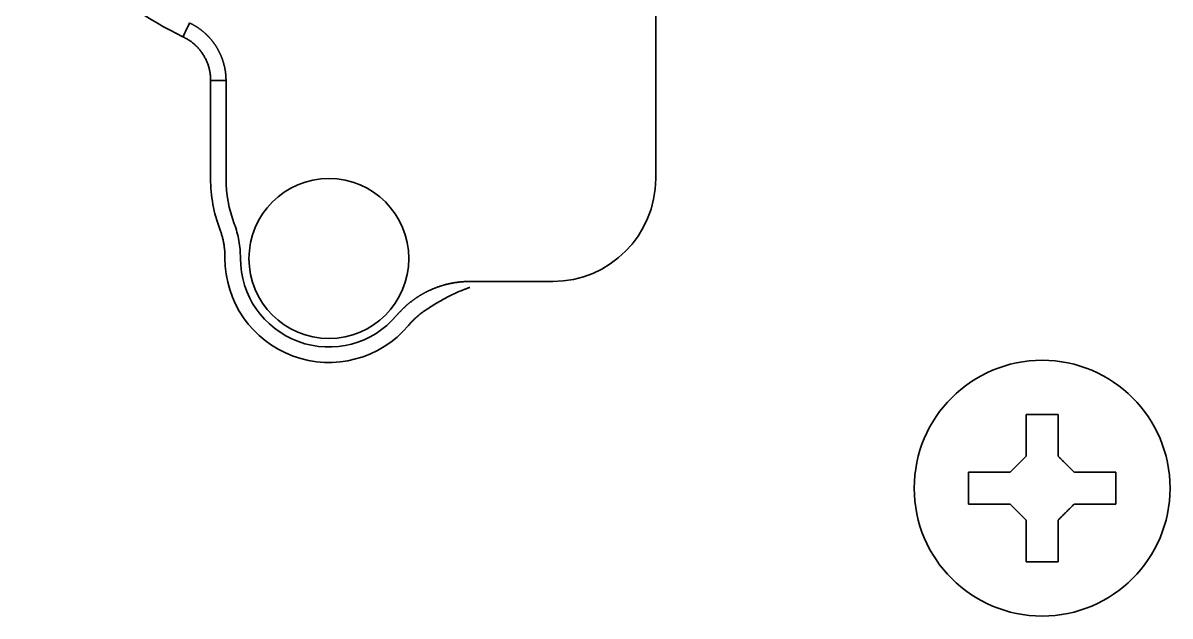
# Model space of a CAD drawing. Header units: inches. Extents: x 786 to 5755, y -850 to 3635.
# Drawn here: x 3420.17 to 3456.04, y 2489.37 to 2507.92 of the extents above; entities that cross this region are included whole.
import ezdxf

# ---------------------------------------------------------------- set-up
doc = ezdxf.new("R2010")
doc.units = ezdxf.units.IN
doc.layers.add('1', color=7, linetype='Continuous', true_color=0xffffff)

msp = doc.modelspace()

# ---------------------------------------------------------------- linework, layer by layer
at = {"layer": '1', "color": 7, "linetype": 'Continuous', "lineweight": 35}
for p, q in [((3439.957, 2503.051), (3439.957, 2517.051)), ((3426.04, 2503.051), (3426.04, 2506.115)), ((3426.522, 2506.115), (3426.522, 2503.051)), ((3434.149, 2499.833), (3436.74, 2499.833)), ((3449.74, 2493.369), (3449.74, 2493.869)), ((3454.34, 2493.869), (3454.34, 2493.369)), ((3449.74, 2492.869), (3449.74, 2493.369)), ((3454.34, 2493.369), (3454.34, 2492.869))]:
    msp.add_line(p, q, dxfattribs=at)
for centre, radius in [((3429.74, 2500.551), 2.5), ((3452.04, 2493.369), 4)]:
    msp.add_circle(centre, radius, dxfattribs=at)
for centre, radius, start, end in [((3429.74, 2517.051), 10.6, 205.5003, 244.4997), ((3430.54, 2503.051), 4.5, 180, 200.6344), ((3430.54, 2503.051), 4.017, 180, 200.6344), ((3436.74, 2503.051), 3.217, 270, 0), ((3429.74, 2500.551), 3.25, 179.7251, 319.876), ((3429.74, 2500.551), 2.767, 179.7251, 319.876)]:
    msp.add_arc(centre, radius, start, end, dxfattribs=at)
for points, degree in [([(3425.176, 2507.484), (3425.246, 2507.629), (3425.315, 2507.774), (3425.384, 2507.919)], 3), ([(3426.04, 2506.115), (3426.043, 2506.553), (3425.575, 2507.297), (3425.176, 2507.484)], 2), ([(3426.04, 2506.115), (3426.522, 2506.115)], 1), ([(3426.49, 2500.566), (3426.493, 2501.031), (3426.329, 2501.465)], 2), ([(3432.746, 2498.926), (3432.455, 2498.731), (3432.225, 2498.456)], 2), ([(3451.54, 2494.369), (3451.54, 2494.423), (3451.54, 2494.531), (3451.54, 2494.693), (3451.54, 2494.851), (3451.54, 2495.007), (3451.54, 2495.159), (3451.54, 2495.315), (3451.54, 2495.481), (3451.54, 2495.605), (3451.54, 2495.669)], 3), ([(3451.54, 2495.669), (3451.707, 2495.669), (3452.04, 2495.669), (3452.373, 2495.669), (3452.54, 2495.669)], 3), ([(3451.04, 2493.869), (3451.064, 2493.892), (3451.111, 2493.94), (3451.182, 2494.011), (3451.254, 2494.083), (3451.325, 2494.154), (3451.397, 2494.226), (3451.468, 2494.297), (3451.516, 2494.345), (3451.54, 2494.369)], 3), ([(3452.54, 2494.369), (3452.566, 2494.343), (3452.617, 2494.291), (3452.691, 2494.218), (3452.763, 2494.146), (3452.833, 2494.076), (3452.902, 2494.007), (3452.971, 2493.938), (3453.017, 2493.892), (3453.04, 2493.869)], 3), ([(3453.04, 2493.869), (3453.094, 2493.869), (3453.202, 2493.869), (3453.364, 2493.869), (3453.523, 2493.869), (3453.678, 2493.869), (3453.83, 2493.869), (3453.986, 2493.869), (3454.153, 2493.869), (3454.276, 2493.869), (3454.34, 2493.869)], 3), ([(3451.04, 2492.869), (3450.986, 2492.869), (3450.877, 2492.869), (3450.716, 2492.869), (3450.557, 2492.869), (3450.402, 2492.869), (3450.25, 2492.869), (3450.093, 2492.869), (3449.927, 2492.869), (3449.804, 2492.869), (3449.74, 2492.869)], 3), ([(3451.54, 2492.369), (3451.514, 2492.395), (3451.463, 2492.446), (3451.389, 2492.52), (3451.317, 2492.591), (3451.247, 2492.661), (3451.178, 2492.731), (3451.109, 2492.8), (3451.063, 2492.846), (3451.04, 2492.869)], 3), ([(3453.04, 2492.869), (3453.016, 2492.845), (3452.969, 2492.797), (3452.897, 2492.726), (3452.826, 2492.655), (3452.754, 2492.583), (3452.683, 2492.512), (3452.611, 2492.44), (3452.564, 2492.393), (3452.54, 2492.369)], 3), ([(3452.54, 2492.369), (3452.54, 2492.314), (3452.54, 2492.206), (3452.54, 2492.045), (3452.54, 2491.886), (3452.54, 2491.73), (3452.54, 2491.579), (3452.54, 2491.422), (3452.54, 2491.256), (3452.54, 2491.133), (3452.54, 2491.069)], 3), ([(3452.54, 2491.069), (3452.373, 2491.069), (3452.04, 2491.069), (3451.707, 2491.069), (3451.54, 2491.069)], 3)]:
    msp.add_open_spline(points, degree=degree, dxfattribs=at)
for points, knots in [([(3425.384, 2507.919), (3425.391, 2507.916), (3425.405, 2507.909), (3425.426, 2507.898), (3425.447, 2507.888), (3425.468, 2507.877), (3425.488, 2507.866), (3425.509, 2507.854), (3425.529, 2507.842), (3425.549, 2507.831), (3425.569, 2507.818), (3425.589, 2507.806), (3425.609, 2507.793), (3425.629, 2507.781), (3425.648, 2507.768), (3425.667, 2507.754), (3425.687, 2507.741), (3425.706, 2507.727), (3425.724, 2507.713), (3425.743, 2507.699), (3425.762, 2507.684), (3425.78, 2507.67), (3425.798, 2507.655), (3425.816, 2507.64), (3425.834, 2507.625), (3425.851, 2507.609), (3425.869, 2507.593), (3425.886, 2507.578), (3425.903, 2507.562), (3425.92, 2507.545), (3425.937, 2507.529), (3425.953, 2507.512), (3425.969, 2507.495), (3425.985, 2507.478), (3426.001, 2507.461), (3426.017, 2507.444), (3426.033, 2507.426), (3426.048, 2507.408), (3426.063, 2507.39), (3426.078, 2507.372), (3426.092, 2507.354), (3426.107, 2507.335), (3426.121, 2507.317), (3426.135, 2507.298), (3426.149, 2507.279), (3426.162, 2507.26), (3426.176, 2507.24), (3426.189, 2507.221), (3426.201, 2507.201), (3426.214, 2507.182), (3426.226, 2507.162), (3426.239, 2507.142), (3426.251, 2507.122), (3426.262, 2507.101), (3426.274, 2507.081), (3426.285, 2507.06), (3426.296, 2507.039), (3426.307, 2507.019), (3426.317, 2506.998), (3426.327, 2506.977), (3426.337, 2506.955), (3426.347, 2506.934), (3426.356, 2506.913), (3426.366, 2506.891), (3426.375, 2506.869), (3426.383, 2506.848), (3426.392, 2506.826), (3426.4, 2506.804), (3426.408, 2506.782), (3426.416, 2506.76), (3426.423, 2506.737), (3426.43, 2506.715), (3426.437, 2506.693), (3426.444, 2506.67), (3426.45, 2506.648), (3426.456, 2506.625), (3426.462, 2506.602), (3426.468, 2506.58), (3426.473, 2506.557), (3426.478, 2506.534), (3426.483, 2506.511), (3426.487, 2506.488), (3426.492, 2506.465), (3426.496, 2506.442), (3426.499, 2506.419), (3426.503, 2506.395), (3426.506, 2506.372), (3426.509, 2506.349), (3426.511, 2506.326), (3426.514, 2506.302), (3426.516, 2506.279), (3426.517, 2506.256), (3426.519, 2506.232), (3426.52, 2506.209), (3426.521, 2506.185), (3426.522, 2506.162), (3426.522, 2506.138), (3426.522, 2506.123), (3426.522, 2506.115)], [0, 0, 0, 0, 0.010418, 0.020835, 0.031252, 0.04167, 0.052087, 0.062504, 0.072921, 0.083338, 0.093755, 0.104172, 0.114589, 0.125006, 0.135423, 0.145839, 0.156256, 0.166673, 0.177089, 0.187506, 0.197922, 0.208339, 0.218755, 0.229171, 0.239588, 0.250004, 0.26042, 0.270837, 0.281253, 0.291669, 0.302085, 0.312501, 0.322917, 0.333334, 0.34375, 0.354166, 0.364582, 0.374998, 0.385414, 0.39583, 0.406246, 0.416662, 0.427078, 0.437494, 0.44791, 0.458326, 0.468742, 0.479158, 0.489574, 0.49999, 0.510406, 0.520822, 0.531238, 0.541654, 0.55207, 0.562486, 0.572902, 0.583319, 0.593735, 0.604151, 0.614567, 0.624983, 0.6354, 0.645816, 0.656232, 0.666649, 0.677065, 0.687481, 0.697898, 0.708314, 0.718731, 0.729148, 0.739564, 0.749981, 0.760398, 0.770814, 0.781231, 0.791648, 0.802065, 0.812482, 0.822899, 0.833316, 0.843733, 0.854151, 0.864568, 0.874985, 0.885403, 0.89582, 0.906238, 0.916656, 0.927073, 0.937491, 0.947909, 0.958327, 0.968745, 0.979163, 0.989582, 1, 1, 1, 1]), ([(3426.78, 2501.635), (3426.844, 2501.464), (3426.893, 2501.288), (3426.957, 2500.929), (3426.973, 2500.747), (3426.972, 2500.564)], [0, 0, 0, 0, 0.5, 0.5, 1, 1, 1, 1]), ([(3431.856, 2498.767), (3431.862, 2498.774), (3431.874, 2498.788), (3431.891, 2498.809), (3431.909, 2498.829), (3431.928, 2498.849), (3431.946, 2498.869), (3431.964, 2498.889), (3431.983, 2498.909), (3432.002, 2498.929), (3432.021, 2498.948), (3432.04, 2498.967), (3432.06, 2498.986), (3432.079, 2499.005), (3432.099, 2499.024), (3432.119, 2499.042), (3432.139, 2499.06), (3432.159, 2499.079), (3432.18, 2499.097), (3432.2, 2499.114), (3432.221, 2499.132), (3432.242, 2499.149), (3432.263, 2499.166), (3432.284, 2499.183), (3432.306, 2499.2), (3432.327, 2499.217), (3432.349, 2499.233), (3432.371, 2499.25), (3432.393, 2499.266), (3432.415, 2499.281), (3432.437, 2499.297), (3432.459, 2499.312), (3432.482, 2499.328), (3432.505, 2499.343), (3432.527, 2499.357), (3432.55, 2499.372), (3432.573, 2499.386), (3432.597, 2499.401), (3432.62, 2499.415), (3432.643, 2499.428), (3432.667, 2499.442), (3432.691, 2499.455), (3432.714, 2499.468), (3432.738, 2499.481), (3432.762, 2499.494), (3432.787, 2499.506), (3432.811, 2499.519), (3432.835, 2499.531), (3432.86, 2499.542), (3432.884, 2499.554), (3432.909, 2499.565), (3432.934, 2499.576), (3432.959, 2499.587), (3432.984, 2499.598), (3433.009, 2499.608), (3433.034, 2499.619), (3433.059, 2499.629), (3433.085, 2499.638), (3433.11, 2499.648), (3433.136, 2499.657), (3433.161, 2499.666), (3433.187, 2499.675), (3433.213, 2499.684), (3433.239, 2499.692), (3433.265, 2499.7), (3433.291, 2499.708), (3433.317, 2499.716), (3433.343, 2499.723), (3433.369, 2499.73), (3433.395, 2499.737), (3433.422, 2499.744), (3433.448, 2499.751), (3433.475, 2499.757), (3433.501, 2499.763), (3433.528, 2499.769), (3433.554, 2499.774), (3433.581, 2499.779), (3433.608, 2499.784), (3433.634, 2499.789), (3433.661, 2499.794), (3433.688, 2499.798), (3433.715, 2499.802), (3433.742, 2499.806), (3433.769, 2499.809), (3433.796, 2499.813), (3433.823, 2499.816), (3433.85, 2499.819), (3433.877, 2499.821), (3433.904, 2499.824), (3433.931, 2499.826), (3433.958, 2499.827), (3433.985, 2499.829), (3434.013, 2499.83), (3434.04, 2499.832), (3434.067, 2499.832), (3434.094, 2499.833), (3434.121, 2499.833), (3434.139, 2499.833), (3434.149, 2499.833)], [0, 0, 0, 0, 0.010416, 0.020832, 0.031248, 0.041665, 0.052081, 0.062497, 0.072913, 0.083329, 0.093746, 0.104162, 0.114578, 0.124994, 0.13541, 0.145827, 0.156243, 0.166659, 0.177075, 0.187491, 0.197908, 0.208324, 0.21874, 0.229156, 0.239573, 0.249989, 0.260405, 0.270822, 0.281238, 0.291654, 0.302071, 0.312487, 0.322903, 0.33332, 0.343736, 0.354152, 0.364569, 0.374985, 0.385401, 0.395818, 0.406234, 0.416651, 0.427067, 0.437484, 0.4479, 0.458317, 0.468733, 0.47915, 0.489566, 0.499983, 0.510399, 0.520816, 0.531233, 0.541649, 0.552066, 0.562482, 0.572899, 0.583316, 0.593733, 0.604149, 0.614566, 0.624983, 0.635399, 0.645816, 0.656233, 0.66665, 0.677067, 0.687484, 0.697901, 0.708317, 0.718734, 0.729151, 0.739568, 0.749985, 0.760402, 0.770819, 0.781236, 0.791653, 0.802071, 0.812488, 0.822905, 0.833322, 0.843739, 0.854156, 0.864574, 0.874991, 0.885408, 0.895825, 0.906243, 0.91666, 0.927078, 0.937495, 0.947912, 0.95833, 0.968747, 0.979165, 0.989582, 1, 1, 1, 1]), ([(3432.747, 2498.926), (3432.803, 2498.964), (3432.859, 2499), (3432.972, 2499.073), (3433.028, 2499.108), (3433.143, 2499.177), (3433.2, 2499.21), (3433.316, 2499.276), (3433.432, 2499.339), (3433.549, 2499.398), (3433.667, 2499.455), (3433.726, 2499.482), (3433.845, 2499.533), (3433.904, 2499.557), (3433.994, 2499.592), (3434.024, 2499.603), (3434.07, 2499.62), (3434.085, 2499.625), (3434.107, 2499.633), (3434.115, 2499.635), (3434.124, 2499.639), (3434.127, 2499.64), (3434.13, 2499.641), (3434.132, 2499.641), (3434.133, 2499.642), (3434.137, 2499.643), (3434.141, 2499.645), (3434.145, 2499.646)], [0, 0, 0, 0, 0.125, 0.125, 0.25, 0.25, 0.375, 0.375, 0.5, 0.625, 0.625, 0.75, 0.75, 0.875, 0.875, 0.9375, 0.9375, 0.96875, 0.96875, 0.984375, 0.984375, 0.988281, 0.990234, 0.990234, 0.992187, 0.992187, 1, 1, 1, 1]), ([(3452.54, 2495.669), (3452.54, 2495.466), (3452.54, 2495.256), (3452.54, 2494.931), (3452.54, 2494.821), (3452.54, 2494.597), (3452.54, 2494.484), (3452.54, 2494.369)], [0, 0, 0, 0, 0.5, 0.5, 0.75, 0.75, 1, 1, 1, 1]), ([(3449.74, 2493.869), (3449.943, 2493.869), (3450.153, 2493.869), (3450.477, 2493.869), (3450.587, 2493.869), (3450.811, 2493.869), (3450.925, 2493.869), (3451.04, 2493.869)], [0, 0, 0, 0, 0.5, 0.5, 0.75, 0.75, 1, 1, 1, 1]), ([(3454.34, 2492.869), (3454.137, 2492.869), (3453.927, 2492.869), (3453.602, 2492.869), (3453.492, 2492.869), (3453.269, 2492.869), (3453.155, 2492.869), (3453.04, 2492.869)], [0, 0, 0, 0, 0.5, 0.5, 0.75, 0.75, 1, 1, 1, 1]), ([(3451.54, 2491.069), (3451.54, 2491.271), (3451.54, 2491.481), (3451.54, 2491.806), (3451.54, 2491.916), (3451.54, 2492.14), (3451.54, 2492.253), (3451.54, 2492.369)], [0, 0, 0, 0, 0.5, 0.5, 0.75, 0.75, 1, 1, 1, 1])]:
    msp.add_open_spline(points, degree=3, knots=knots, dxfattribs=at)

doc.saveas('drawing.dxf')
